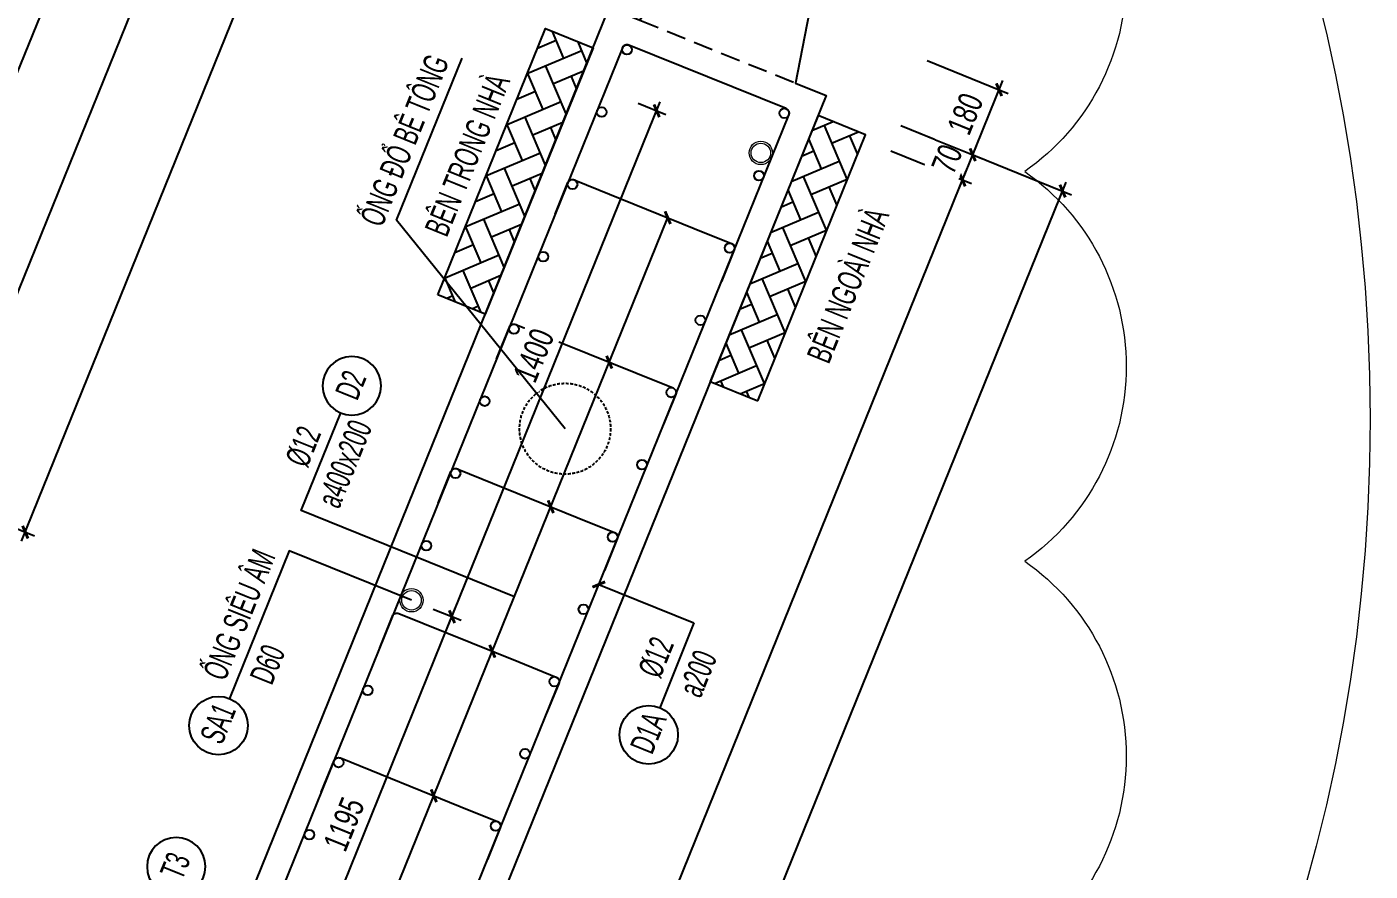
# Model space of a CAD drawing. Header units: millimetres. Extents: x -147841 to 368790, y -162721 to 84261.
# Drawn here: x 346788 to 350233, y -102848 to -100681 of the extents above; entities that cross this region are included whole.
import ezdxf
from ezdxf.enums import TextEntityAlignment as Align

# ---------------------------------------------------------------- set-up
doc = ezdxf.new("R2010")
doc.units = ezdxf.units.MM
doc.header["$LTSCALE"] = 1000
doc.header["$MEASUREMENT"] = 0
doc.header["$PDMODE"] = 1
doc.header["$PDSIZE"] = -10
doc.linetypes.add('DASHED', pattern=[0.75, 0.5, -0.25])
doc.linetypes.add('HIDDEN', pattern=[0.375, 0.25, -0.125])
doc.layers.get('0').update_dxf_attribs({"linetype": 'CONTINUOUS', "lineweight": 18})
doc.layers.get('DEFPOINTS').update_dxf_attribs({"color": 5, "linetype": 'CONTINUOUS', "lineweight": 18})
doc.layers.add('0-THAY', color=7, linetype='CONTINUOUS', lineweight=18)
doc.layers.add('ccu11-Dim', color=8, linetype='CONTINUOUS', lineweight=18)
for name, color, linetype in [('ccu11-Hatch', 250, 'CONTINUOUS'), ('ccu11-Khuat', 9, 'DASHED'), ('ccu11-Manh', 8, 'CONTINUOUS'), ('ccu11-Thep', 4, 'CONTINUOUS'), ('ccu11-Thepdai', 6, 'CONTINUOUS'), ('KC-Cotthep', 8, 'CONTINUOUS'), ('KC-Dim', 8, 'CONTINUOUS'), ('KC-Text', 31, 'CONTINUOUS'), ('KC-Thay', 7, 'CONTINUOUS')]:
    doc.layers.add(name, color=color, linetype=linetype)
doc.styles.add('ARIAL', font='arial.ttf', dxfattribs={"width": 0.7})
doc.styles.add('ccu11-dim', font='vnsimli.shx', dxfattribs={"width": 0.65, "bigfont": 'bigfont.shx'})
doc.dimstyles.new('2.5-25', dxfattribs={"dimscale": 25, "dimtxt": 2.5, "dimasz": 1, "dimexe": 1, "dimexo": 2, "dimgap": 1, "dimtad": 1, "dimdec": 1, "dimrnd": 5, "dimdsep": 46, "dimtxsty": 'ARIAL', "dimblk": 'ARCHTICK', "dimcen": -1, "dimdle": 1, "dimclrd": 256, "dimclre": 256, "dimclrt": 3, "dimadec": 0, "dimazin": 2, "dimtfac": 0.1, "dimtdec": 1, "dimtmove": 0, "dimatfit": 1, "dimldrblk": 'ARCHTICK', "dimfxl": 1, "dimtvp": 0.833333, "dimtfill": 1, "dimtolj": 1, "dimtzin": 12, "dimarcsym": 0})
doc.dimstyles.new('ccu11-100x4', dxfattribs={"dimscale": 100, "dimtxt": 2.5, "dimasz": 1, "dimexe": 1, "dimexo": 2, "dimgap": 1, "dimtad": 1, "dimdec": 0, "dimlfac": 0.25, "dimdsep": 46, "dimtxsty": 'ccu11-dim', "dimblk": 'ARCHTICK', "dimcen": -1, "dimdle": 1, "dimclrd": 256, "dimclre": 256, "dimclrt": 31, "dimadec": 0, "dimazin": 2, "dimtfac": 0.1, "dimtdec": 0, "dimtmove": 0, "dimatfit": 1, "dimldrblk": 'ARCHTICK', "dimfxl": 1, "dimtvp": 0.833333, "dimtolj": 1, "dimtzin": 12, "dimarcsym": 0})

# ---------------------------------------------------------------- blocks, each defined once
blk = doc.blocks.new('_ARCHTICK')
at = {"color": 0, "linetype": 'ByBlock', "const_width": 0.3}
blk.add_lwpolyline([(-0.5, -0.5), (0.5, 0.5)], dxfattribs=at)
blk = doc.blocks.new('*D855')
at = {"layer": 'DEFPOINTS', "color": 0, "linetype": 'ByBlock', "ltscale": 30, "transparency": 16777216}
for p in [(347978.1, -97698.6), (348208.7, -97791.9), (346197.8, -101741)]:
    blk.add_point(p, dxfattribs=at)
at = {"layer": 'KC-Dim', "linetype": 'ByBlock', "lineweight": -2, "ltscale": 30, "transparency": 16777216}
for p, q in [((348024.4, -97717.4), (348231.8, -97801.3)), ((346543.8, -101907.9), (348218, -97768.7)), ((346244.2, -101759.7), (346576.3, -101894.1))]:
    blk.add_line(p, q, dxfattribs=at)
at = {"layer": 'KC-Dim', "linetype": 'ByBlock', "lineweight": -2, "ltscale": 30, "transparency": 16777216, "xscale": 25, "yscale": 25, "zscale": 25}
for p, rotation in [((348208.7, -97791.9), 67.97712838424454), ((346553.2, -101884.7), 247.9771283842445)]:
    blk.add_blockref('_ARCHTICK', p, dxfattribs=dict(at, rotation=rotation))
at = {"layer": 'KC-Dim', "color": 3, "linetype": 'ByBlock', "ltscale": 30, "transparency": 16777216, "insert": (347328.2, -99817), "char_height": 62.5, "attachment_point": 5, "rotation": 67.9771, "style": 'ARIAL', "bg_fill": 3, "box_fill_scale": 1.25, "bg_fill_color": 256, "bg_fill_true_color": 13158600, "bg_fill_transparency": 0}
blk.add_mtext('\\A1;4415', dxfattribs=at)
blk = doc.blocks.new('*D856')
at = {"layer": 'DEFPOINTS', "color": 0, "linetype": 'ByBlock', "ltscale": 30, "transparency": 16777216}
for p in [(348004.3, -97633.8), (348465.3, -97820.2), (346197.8, -101741)]:
    blk.add_point(p, dxfattribs=at)
at = {"layer": 'KC-Dim', "linetype": 'ByBlock', "lineweight": -2, "ltscale": 30, "transparency": 16777216}
for p, q in [((348050.7, -97652.5), (348488.5, -97829.6)), ((346774.2, -102001.1), (348474.7, -97797)), ((346244.2, -101759.7), (346806.8, -101987.3))]:
    blk.add_line(p, q, dxfattribs=at)
at = {"layer": 'KC-Dim', "linetype": 'ByBlock', "lineweight": -2, "ltscale": 30, "transparency": 16777216, "xscale": 25, "yscale": 25, "zscale": 25}
for p, rotation in [((348465.3, -97820.2), 67.97712838424454), ((346783.6, -101977.9), 247.9771283842445)]:
    blk.add_blockref('_ARCHTICK', p, dxfattribs=dict(at, rotation=rotation))
at = {"layer": 'KC-Dim', "color": 3, "linetype": 'ByBlock', "ltscale": 30, "transparency": 16777216, "insert": (347571.7, -99877.7), "char_height": 62.5, "attachment_point": 5, "rotation": 67.9771, "style": 'ARIAL', "bg_fill": 3, "box_fill_scale": 1.25, "bg_fill_color": 256, "bg_fill_true_color": 13158600, "bg_fill_transparency": 0}
blk.add_mtext('\\A1;4485', dxfattribs=at)
blk = doc.blocks.new('*D888')
at = {"layer": 'DEFPOINTS', "color": 0, "linetype": 'ByBlock', "ltscale": 30, "transparency": 16777216}
for p in [(348956.6, -100981.1), (349187.2, -101074.4), (347176.4, -105023.4)]:
    blk.add_point(p, dxfattribs=at)
at = {"layer": 'KC-Dim', "linetype": 'ByBlock', "lineweight": -2, "ltscale": 30, "transparency": 16777216}
for p, q in [((349003, -100999.8), (349210.4, -101083.7)), ((347522.3, -105190.3), (349196.6, -101051.2)), ((347222.7, -105042.1), (347554.9, -105176.5))]:
    blk.add_line(p, q, dxfattribs=at)
at = {"layer": 'KC-Dim', "linetype": 'ByBlock', "lineweight": -2, "ltscale": 30, "transparency": 16777216, "xscale": 25, "yscale": 25, "zscale": 25}
for p, rotation in [((349187.2, -101074.4), 67.977128384227), ((347531.7, -105167.1), 247.977128384227)]:
    blk.add_blockref('_ARCHTICK', p, dxfattribs=dict(at, rotation=rotation))
at = {"layer": 'KC-Dim', "color": 3, "linetype": 'ByBlock', "ltscale": 30, "transparency": 16777216, "insert": (348306.7, -103099.4), "char_height": 62.5, "attachment_point": 5, "rotation": 67.9771, "style": 'ARIAL', "bg_fill": 3, "box_fill_scale": 1.25, "bg_fill_color": 256, "bg_fill_true_color": 13158600, "bg_fill_transparency": 0}
blk.add_mtext('\\A1;4415', dxfattribs=at)
blk = doc.blocks.new('*D889')
at = {"layer": 'DEFPOINTS', "color": 0, "linetype": 'ByBlock', "ltscale": 30, "transparency": 16777216}
for p in [(348982.9, -100916.2), (349443.9, -101102.7), (347176.4, -105023.4)]:
    blk.add_point(p, dxfattribs=at)
at = {"layer": 'KC-Dim', "linetype": 'ByBlock', "lineweight": -2, "ltscale": 30, "transparency": 16777216}
for p, q in [((349029.2, -100934.9), (349467, -101112)), ((347752.7, -105283.5), (349453.2, -101079.5)), ((347222.7, -105042.1), (347785.3, -105269.7))]:
    blk.add_line(p, q, dxfattribs=at)
at = {"layer": 'KC-Dim', "linetype": 'ByBlock', "lineweight": -2, "ltscale": 30, "transparency": 16777216, "xscale": 25, "yscale": 25, "zscale": 25}
for p, rotation in [((349443.9, -101102.7), 67.977128384227), ((347762.1, -105260.3), 247.977128384227)]:
    blk.add_blockref('_ARCHTICK', p, dxfattribs=dict(at, rotation=rotation))
at = {"layer": 'KC-Dim', "color": 3, "linetype": 'ByBlock', "ltscale": 30, "transparency": 16777216, "insert": (348550.2, -103160.2), "char_height": 62.5, "attachment_point": 5, "rotation": 67.9771, "style": 'ARIAL', "bg_fill": 3, "box_fill_scale": 1.25, "bg_fill_color": 256, "bg_fill_true_color": 13158600, "bg_fill_transparency": 0}
blk.add_mtext('\\A1;4485', dxfattribs=at)
blk = doc.blocks.new('att_thep_2')
blk.add_circle((-300, 0), 300)
at = {"color": 3, "style": 'ARIAL', "width": 0.6}
blk.add_attdef('DK', text='', height=250, dxfattribs=at).set_placement((467, 105), align=Align.CENTER)
at = {"color": 31, "style": 'ARIAL', "width": 0.6}
blk.add_attdef('SH', text='', height=250, dxfattribs=at).set_placement((-281, -111), align=Align.CENTER)
at = {"color": 2, "style": 'ARIAL', "width": 0.6}
blk.add_attdef('KC', text='', height=250, dxfattribs=at).set_placement((472, -355), align=Align.CENTER)
blk = doc.blocks.new('*D894')
at = {"layer": 'DEFPOINTS', "color": 0, "ltscale": 3000, "transparency": 16777216}
for p in [(348982.9, -100916.2), (348956.6, -100981.1)]:
    blk.add_point(p, dxfattribs=at)
at = {"layer": 'KC-Dim', "lineweight": -2, "ltscale": 3000, "transparency": 16777216}
for p, q in [((349029.2, -100934.9), (349236.6, -101018.8)), ((349003, -100999.8), (349210.4, -101083.7)), ((349177.8, -101097.5), (349222.8, -100986.3))]:
    blk.add_line(p, q, dxfattribs=at)
at = {"layer": 'KC-Dim', "lineweight": -2, "ltscale": 3000, "transparency": 16777216, "xscale": 25, "yscale": 25, "zscale": 25}
for p, rotation in [((349213.4, -101009.5), 67.977128384227), ((349187.2, -101074.4), 247.977128384227)]:
    blk.add_blockref('_ARCHTICK', p, dxfattribs=dict(at, rotation=rotation))
at = {"layer": 'KC-Dim', "color": 3, "ltscale": 3000, "transparency": 16777216, "insert": (349147.6, -101020.6), "char_height": 62.5, "attachment_point": 5, "rotation": 67.9771, "style": 'ARIAL', "bg_fill": 3, "box_fill_scale": 1.25, "bg_fill_color": 256, "bg_fill_true_color": 13158600, "bg_fill_transparency": 0}
blk.add_mtext('\\A1;70', dxfattribs=at)
at = {"layer": 'DEFPOINTS', "color": 0, "ltscale": 3000, "transparency": 16777216}
blk.add_point((349213.4, -101009.5), dxfattribs=at)
blk = doc.blocks.new('*D895')
at = {"layer": 'DEFPOINTS', "color": 0, "ltscale": 3000, "transparency": 16777216}
for p in [(349050.4, -100749.3), (349280.9, -100842.6), (348982.9, -100916.2)]:
    blk.add_point(p, dxfattribs=at)
at = {"layer": 'KC-Dim', "lineweight": -2, "ltscale": 3000, "transparency": 16777216}
for p, q in [((349096.7, -100768.1), (349304.1, -100852)), ((349204.1, -101032.6), (349290.3, -100819.4)), ((349029.2, -100934.9), (349236.6, -101018.8))]:
    blk.add_line(p, q, dxfattribs=at)
at = {"layer": 'KC-Dim', "color": 3, "ltscale": 3000, "transparency": 16777216, "insert": (349194.4, -100904.7), "char_height": 62.5, "attachment_point": 5, "rotation": 67.9771, "style": 'ARIAL', "bg_fill": 3, "box_fill_scale": 1.25, "bg_fill_color": 256, "bg_fill_true_color": 13158600, "bg_fill_transparency": 0}
blk.add_mtext('\\A1;180', dxfattribs=at)
at = {"layer": 'KC-Dim', "lineweight": -2, "ltscale": 3000, "transparency": 16777216, "xscale": 25, "yscale": 25, "zscale": 25}
for p, rotation in [((349280.9, -100842.6), 67.977128384227), ((349213.4, -101009.5), 247.977128384227)]:
    blk.add_blockref('_ARCHTICK', p, dxfattribs=dict(at, rotation=rotation))
blk = doc.blocks.new('*D897')
at = {"layer": 'DEFPOINTS', "color": 0, "linetype": 'ByBlock', "ltscale": 30, "transparency": 16777216}
for p in [(347783.6, -102156.5), (347877.9, -102194.7), (347335.5, -103264.4)]:
    blk.add_point(p, dxfattribs=at)
at = {"layer": 'KC-Dim', "linetype": 'ByBlock', "lineweight": -2, "ltscale": 30, "transparency": 16777216}
for p, q in [((347420.4, -103325.7), (347887.3, -102171.5)), ((347830, -102175.3), (347901.1, -102204.1)), ((347381.9, -103283.1), (347453, -103311.9))]:
    blk.add_line(p, q, dxfattribs=at)
at = {"layer": 'KC-Dim', "linetype": 'ByBlock', "lineweight": -2, "ltscale": 30, "transparency": 16777216, "xscale": 25, "yscale": 25, "zscale": 25}
for p, rotation in [((347877.9, -102194.7), 67.977128384227), ((347429.8, -103302.5), 247.977128384227)]:
    blk.add_blockref('_ARCHTICK', p, dxfattribs=dict(at, rotation=rotation))
at = {"layer": 'KC-Dim', "color": 3, "linetype": 'ByBlock', "ltscale": 30, "transparency": 16777216, "insert": (347601.1, -102727.2), "char_height": 62.5, "attachment_point": 5, "rotation": 67.9771, "style": 'ARIAL', "bg_fill": 3, "box_fill_scale": 1.25, "bg_fill_color": 256, "bg_fill_true_color": 13158600, "bg_fill_transparency": 0}
blk.add_mtext('\\A1;1195', dxfattribs=at)
blk = doc.blocks.new('*D898')
at = {"layer": 'DEFPOINTS', "color": 0, "linetype": 'ByBlock', "ltscale": 30, "transparency": 16777216}
for p in [(348308.6, -100858.7), (348402.9, -100896.8), (347783.6, -102156.5)]:
    blk.add_point(p, dxfattribs=at)
at = {"layer": 'KC-Dim', "linetype": 'ByBlock', "lineweight": -2, "ltscale": 30, "transparency": 16777216}
for p, q in [((347868.5, -102217.9), (348412.2, -100873.7)), ((348355, -100877.4), (348426, -100906.2)), ((347830, -102175.3), (347901.1, -102204.1))]:
    blk.add_line(p, q, dxfattribs=at)
at = {"layer": 'KC-Dim', "linetype": 'ByBlock', "lineweight": -2, "ltscale": 30, "transparency": 16777216, "xscale": 25, "yscale": 25, "zscale": 25}
for p, rotation in [((348402.9, -100896.8), 67.977128384227), ((347877.9, -102194.7), 247.977128384227)]:
    blk.add_blockref('_ARCHTICK', p, dxfattribs=dict(at, rotation=rotation))
at = {"layer": 'KC-Dim', "color": 3, "linetype": 'ByBlock', "ltscale": 30, "transparency": 16777216, "insert": (348087.6, -101524.4), "char_height": 62.5, "attachment_point": 5, "rotation": 67.9771, "style": 'ARIAL', "bg_fill": 3, "box_fill_scale": 1.25, "bg_fill_color": 256, "bg_fill_true_color": 13158600, "bg_fill_transparency": 0}
blk.add_mtext('\\A1;1400', dxfattribs=at)
blk = doc.blocks.new('A$C260038B3')
at = {"layer": '0-THAY', "linetype": 'Continuous'}
for radius in [120, 100]:
    blk.add_circle((0, 0), radius, dxfattribs=at)

msp = doc.modelspace()

# ---------------------------------------------------------------- dimensions: what is measured, and where the dimension line sits
at = {"layer": 'KC-Dim', "linetype": 'ByBlock', "ltscale": 30}
dim = msp.add_linear_dim(base=(348208.66, -97791.91), p1=(346197.84, -101740.96), p2=(347978.09, -97698.65), angle=67.97713, dimstyle='2.5-25', dxfattribs=at)
dim.commit()
dim.dimension.update_dxf_attribs({"geometry": '*D855', "text_midpoint": (347328.16, -99816.96)})

# ---------------------------------------------------------------- next in the draw order: dimensions: what is measured, and where the dimension line sits
dim = msp.add_linear_dim(base=(348465.32, -97820.22), p1=(346197.84, -101740.96), p2=(348004.34, -97633.76), angle=67.97713, dimstyle='2.5-25', dxfattribs=at)
dim.commit()
dim.dimension.update_dxf_attribs({"geometry": '*D856', "text_midpoint": (347571.7, -99877.71)})

# ---------------------------------------------------------------- next in the draw order: linework, layer by layer
at = {"layer": 'ccu11-Khuat', "ltscale": 0.1}
msp.add_line((348359.99, -100664.25), (348758.62, -100825.49), dxfattribs=at)
at = {"layer": 'ccu11-Thep'}
msp.add_circle((348326.74, -100739.79), 12.5, dxfattribs=at)
msp.add_circle((348326.74, -100739.79), 12.5, dxfattribs=at)
at = {"layer": 'ccu11-Thepdai'}
msp.add_lwpolyline([(347230.43, -104643.54), (348741.59, -100907.59, 0.4142136), (348734.69, -100891.32), (348331.43, -100728.2, 0.4142136), (348315.15, -100735.11), (346803.99, -104471.05, 0.4142136), (346810.9, -104487.33), (347214.15, -104650.44, 0.4142136)], format="xyb", close=True, dxfattribs=at)
at = {"layer": 'KC-Thay', "flags": 128}
for points in [[(347158.81, -105007.29), (344663.4, -106277.3), (344624.84, -106201.55), (344769.39, -106088.71), (344606.1, -105767.87), (344429.81, -105818.32), (344391.25, -105742.57), (346686.71, -104574.32), (348281.19, -100632.38), (348359.99, -100664.25), (348459.93, -100510.51), (348793.67, -100645.5), (348758.62, -100825.49), (348837.41, -100857.36), (347158.81, -105007.29)], [(348359.99, -100664.25), (348459.93, -100510.51), (348793.67, -100645.5), (348758.62, -100825.49)]]:
    msp.add_lwpolyline(points, dxfattribs=at)

# ---------------------------------------------------------------- next in the draw order: leaders
at = {"layer": 'ccu11-Manh', "ltscale": 10}
msp.add_leader([(346486.67, -100747.35), (346742.42, -100850.8), (346910.26, -100435.85)], dimstyle='ccu11-100x4', override={"dimgap": 1, "dimtad": 0, "dimldrblk": 'None'}, dxfattribs=at)

# ---------------------------------------------------------------- next in the draw order: dimensions: what is measured, and where the dimension line sits
at = {"layer": 'KC-Dim', "linetype": 'ByBlock', "ltscale": 30}
dim = msp.add_linear_dim(base=(349187.19, -101074.35), p1=(347176.37, -105023.4), p2=(348956.62, -100981.09), angle=67.97713, dimstyle='2.5-25', dxfattribs=at)
dim.commit()
dim.dimension.update_dxf_attribs({"geometry": '*D888', "text_midpoint": (348306.69, -103099.4)})

# ---------------------------------------------------------------- next in the draw order: dimensions: what is measured, and where the dimension line sits
dim = msp.add_linear_dim(base=(349443.85, -101102.66), p1=(347176.37, -105023.4), p2=(348982.87, -100916.2), angle=67.97713, dimstyle='2.5-25', dxfattribs=at)
dim.commit()
dim.dimension.update_dxf_attribs({"geometry": '*D889', "text_midpoint": (348550.23, -103160.15)})

# ---------------------------------------------------------------- next in the draw order: hatches: boundary and pattern name
at = {"layer": 'ccu11-Hatch', "ltscale": 3000}
h = msp.add_hatch(dxfattribs=at)
h.set_pattern_fill('AR-HBONE', color=256, scale=12.5, angle=67.97713, style=0)
h.set_pattern_definition([(22.97713, (312175.42, -159217.716), (65.55122, -26.514855), [150, -50]), (292.97713, (312221.453, -159198.2), (65.55122, -26.514855), [150, -50])])
h.paths.add_polyline_path([(348938.62, -100958.1), (348662.36, -101641.09), (348540.36, -101591.75), (348816.63, -100908.76)])

# ---------------------------------------------------------------- next in the draw order: linework, layer by layer
msp.add_lwpolyline([(348662.36, -101641.09), (348938.62, -100958.1), (348816.63, -100908.76), (348540.36, -101591.75)], close=True, dxfattribs=at)
at = {"layer": 'ccu11-Thep'}
for centre in [(348730, -100902.91), (348730, -100902.91), (348665.13, -101063.28), (348590.13, -101248.69), (348515.14, -101434.1), (348140.16, -102361.13), (348065.16, -102546.54), (347990.17, -102731.95)]:
    msp.add_circle(centre, 12.5, dxfattribs=at)
at = {"layer": 'ccu11-Thep', "linetype": 'HIDDEN', "ltscale": 0.03}
msp.add_circle((348167.91, -101712.49, 242.3), 116.6, dxfattribs=at)
at = {"layer": 'ccu11-Thepdai', "flags": 128}
for points in [[(348142.47, -101162), (348175.28, -101080.89, -0.4142136), (348191.56, -101073.99), (348499.27, -101198.45), (348594.82, -101237.1, -0.4142136), (348601.72, -101253.38), (348568.91, -101334.49)], [(347992.48, -101532.82), (348025.29, -101451.7, -0.4142136), (348041.57, -101444.8), (348349.27, -101569.27), (348444.83, -101607.92, -0.4142136), (348451.73, -101624.19), (348418.92, -101705.31)], [(347842.49, -101903.63), (347875.3, -101822.52, -0.4142136), (347891.58, -101815.62), (348199.28, -101940.08), (348294.84, -101978.73, -0.4142136), (348301.74, -101995.01), (348268.93, -102076.12)], [(347692.5, -102274.45), (347725.31, -102193.33, -0.4142136), (347741.59, -102186.43), (348049.29, -102310.89), (348144.85, -102349.54, -0.4142136), (348151.75, -102365.82), (348118.94, -102446.93)], [(347542.51, -102645.26), (347575.32, -102564.14, -0.4142136), (347591.6, -102557.24), (347899.3, -102681.71), (347994.86, -102720.36, -0.4142136), (348001.76, -102736.63), (347968.95, -102817.75)]]:
    msp.add_lwpolyline(points, format="xyb", dxfattribs=at)
at = {"layer": 'DEFPOINTS', "color": 1, "flags": 128}
msp.add_lwpolyline([(349346.84, -100052.6, -0.5205671), (349346.84, -101052.6, -0.5205671), (349346.84, -102052.6, -0.5205671), (349346.84, -103052.6, -0.5205671), (349346.84, -104052.6, -0.5205671), (349346.84, -105052.6, -0.5205671), (349346.84, -106052.6, -0.5205671), (349346.84, -107052.6, -0.5205671)], format="xyb", dxfattribs=at)

# ---------------------------------------------------------------- next in the draw order: block references
at = {"layer": 'ccu11-Dim', "ltscale": 3000, "xscale": 0.25, "yscale": 0.25, "zscale": 0.25, "rotation": 67.97712838461085}
msp.add_blockref('A$C260038B3', (348669.89, -101004.84), dxfattribs=at)
at = {"layer": 'KC-Cotthep'}
ref = msp.add_blockref('att_thep_2', (347592.92, -101671.95), dxfattribs=dict(at, xscale=-0.25, yscale=0.25, zscale=0.25, rotation=67.97712838460127))
ref.add_attrib('KC', 'a400x200', dxfattribs={"layer": '0', "color": 2, "height": 62.5, "rotation": 67.97713, "style": 'ARIAL', "width": 0.6}).set_placement((347631.26, -101814.05), align=Align.CENTER)
ref.add_attrib('DK', '%%C12', dxfattribs={"layer": '0', "color": 215, "height": 62.5, "rotation": 67.97713, "style": 'ARIAL', "width": 0.6}).set_placement((347524.99, -101769.61), align=Align.CENTER)
ref.add_attrib('SH', 'D2', dxfattribs={"layer": '0', "color": 31, "height": 62.5, "rotation": 67.97713, "style": 'ARIAL', "width": 0.6}).set_placement((347647.19, -101612.11), align=Align.CENTER)
ref = msp.add_blockref('att_thep_2', (348410.53, -102428.41), dxfattribs=dict(at, xscale=0.25, yscale=0.25, zscale=0.25, rotation=67.97712838461085))
ref.add_attrib('KC', 'a200', dxfattribs={"layer": '0', "color": 2, "height": 62.5, "rotation": 67.97713, "style": 'ARIAL', "width": 0.6}).set_placement((348537.11, -102352.36), align=Align.CENTER)
ref.add_attrib('DK', '%%C12', dxfattribs={"layer": '0', "color": 215, "height": 62.5, "rotation": 67.97713, "style": 'ARIAL', "width": 0.6}).set_placement((348429.84, -102310.39), align=Align.CENTER)
ref.add_attrib('SH', 'D1A', dxfattribs={"layer": '0', "color": 31, "height": 62.5, "rotation": 67.97713, "style": 'ARIAL', "width": 0.6}).set_placement((348410.03, -102503.98), align=Align.CENTER)
ref = msp.add_blockref('att_thep_2', (347142.68, -102905.59), dxfattribs=dict(at, xscale=-0.25, yscale=0.25, zscale=0.25, rotation=67.97712838422461))
ref.add_attrib('SH', 'T3', dxfattribs={"layer": '0', "color": 31, "height": 62.5, "rotation": 67.97713, "style": 'ARIAL', "width": 0.6}).set_placement((347197.02, -102845.57), align=Align.CENTER)
at = {"layer": 'KC-Dim', "linetype": 'ByBlock', "ltscale": 30, "xscale": 25, "yscale": 25, "zscale": 25, "rotation": 247.9771283846115}
msp.add_blockref('_ARCHTICK', (347981.29, -102283.39), dxfattribs=at)

# ---------------------------------------------------------------- next in the draw order: texts
at = {"layer": 'KC-Text', "color": 1, "style": 'ARIAL', "width": 0.6}
msp.add_text('BÊN NGOÀI NHÀ', height=62.5, rotation=67.97713, dxfattribs=at).set_placement((348922.28, -101356.25), align=Align.CENTER)

# ---------------------------------------------------------------- next in the draw order: dimensions: what is measured, and where the dimension line sits
at = {"layer": 'KC-Dim', "ltscale": 3000}
dim = msp.add_linear_dim(base=(349213.44, -101009.46), p1=(348956.62, -100981.09), p2=(348982.87, -100916.2), angle=67.97713, dimstyle='2.5-25', dxfattribs=at)
dim.commit()
dim.dimension.update_dxf_attribs({"geometry": '*D894', "text_midpoint": (349200.32, -101041.91), "dimtype": 160})

# ---------------------------------------------------------------- next in the draw order: leaders
at = {"layer": 'ccu11-Manh', "ltscale": 3000}
msp.add_leader([(348254.37, -102112.12), (348498.52, -102210.87), (348410.53, -102428.41)], dimstyle='ccu11-100x4', override={"dimasz": 0.25, "dimtad": 0}, dxfattribs=at)

# ---------------------------------------------------------------- next in the draw order: dimensions: what is measured, and where the dimension line sits
at = {"layer": 'KC-Dim', "ltscale": 3000}
dim = msp.add_linear_dim(base=(349280.94, -100842.59), p1=(348982.87, -100916.2), p2=(349050.36, -100749.33), angle=67.97713, dimstyle='2.5-25', override={"dimtmove": 1}, dxfattribs=at)
dim.commit()
dim.dimension.update_dxf_attribs({"geometry": '*D895', "text_midpoint": (349247.19, -100926.03), "dimtype": 160})
at = {"layer": 'KC-Dim', "linetype": 'ByBlock', "ltscale": 30}
dim = msp.add_linear_dim(base=(347877.9, -102194.68), p1=(347335.54, -103264.35), p2=(347783.63, -102156.55), angle=67.97713, dimstyle='2.5-25', dxfattribs=at)
dim.commit()
dim.dimension.update_dxf_attribs({"geometry": '*D897', "text_midpoint": (347601.09, -102727.24)})

# ---------------------------------------------------------------- next in the draw order: linework, layer by layer
at = {"layer": 'ccu11-Thep'}
for centre in [(347661.9, -102383.42), (347586.91, -102568.83), (347511.91, -102754.24)]:
    msp.add_circle(centre, 12.5, dxfattribs=at)

# ---------------------------------------------------------------- next in the draw order: block references
at = {"layer": 'KC-Cotthep'}
ref = msp.add_blockref('att_thep_2', (347307.04, -102404.74), dxfattribs=dict(at, xscale=0.25, yscale=0.25, zscale=0.25, rotation=67.97712838460917))
ref.add_attrib('KC', 'D60', dxfattribs={"layer": '0', "color": 2, "height": 62.5, "rotation": 67.97713, "style": 'ARIAL', "width": 0.6}).set_placement((347433.62, -102328.69), align=Align.CENTER)
ref.add_attrib('DK', 'ỐNG SIÊU ÂM', dxfattribs={"layer": '0', "color": 15, "height": 62.5, "rotation": 67.97713, "style": 'ARIAL', "width": 0.6}).set_placement((347361, -102201.05), align=Align.CENTER)
ref.add_attrib('SH', 'SA1', dxfattribs={"layer": '0', "color": 31, "height": 62.5, "rotation": 67.97713, "style": 'ARIAL', "width": 0.6}).set_placement((347306.53, -102480.31), align=Align.CENTER)
at = {"layer": 'KC-Dim', "linetype": 'ByBlock', "ltscale": 30, "xscale": 25, "yscale": 25, "zscale": 25, "rotation": 247.9771283846115}
msp.add_blockref('_ARCHTICK', (347831.3, -102654.2), dxfattribs=at)

# ---------------------------------------------------------------- next in the draw order: dimensions: what is measured, and where the dimension line sits
at = {"layer": 'KC-Dim', "linetype": 'ByBlock', "ltscale": 30}
dim = msp.add_linear_dim(base=(348402.87, -100896.83), p1=(347783.63, -102156.55), p2=(348308.6, -100858.7), angle=67.97713, dimstyle='2.5-25', dxfattribs=at)
dim.commit()
dim.dimension.update_dxf_attribs({"geometry": '*D898', "text_midpoint": (348087.63, -101524.41)})

# ---------------------------------------------------------------- next in the draw order: hatches: boundary and pattern name
at = {"layer": 'ccu11-Hatch', "ltscale": 3000}
h = msp.add_hatch(dxfattribs=at)
h.set_pattern_fill('AR-HBONE', color=256, scale=12.5, angle=67.97713, style=0)
h.set_pattern_definition([(112.97713, (334038.413, -168121.1), (-65.55122, 26.514855), [150, -50]), (202.97713, (334018.895, -168075.067), (-65.55122, 26.514855), [150, -50])])
h.paths.add_polyline_path([(348117.55, -100685.99), (347841.29, -101368.99), (347963.28, -101418.33), (348239.55, -100735.34)])

# ---------------------------------------------------------------- next in the draw order: linework, layer by layer
msp.add_lwpolyline([(347841.29, -101368.99), (348117.55, -100685.99), (348239.55, -100735.34), (347963.28, -101418.33)], close=True, dxfattribs=at)
at = {"layer": 'ccu11-Thep'}
for centre in [(348261.87, -100900.17), (348186.87, -101085.58), (348111.88, -101270.98), (348036.88, -101456.39), (348440.14, -101619.5), (347961.89, -101641.8), (348365.15, -101804.91), (347886.89, -101827.2), (347811.9, -102012.61), (348290.15, -101990.32), (348215.16, -102175.73)]:
    msp.add_circle(centre, 12.5, dxfattribs=at)
at = {"layer": 'DEFPOINTS', "ltscale": 3000}
msp.add_circle((345848.8, -101687.74), 4383.81, dxfattribs=at)
at = {"layer": 'KC-Dim', "ltscale": 3000, "elevation": 242.3, "flags": 128}
msp.add_lwpolyline([(348167.91, -101712.49), (347735.94, -101177.3), (347904.01, -100761.79)], dxfattribs=at)
at = {"layer": 'KC-Dim', "linetype": 'ByBlock', "ltscale": 30}
msp.add_lwpolyline([(347231.34, -104137.46), (348431.26, -101170.95)], dxfattribs=at)
at = {"layer": 'KC-Dim', "ltscale": 3000, "flags": 128}
for points in [[(348037.83, -102143.61), (347491.52, -101922.63), (347592.92, -101671.95)], [(347774.1, -102152.69), (347460.33, -102025.77), (347307.04, -102404.74)]]:
    msp.add_lwpolyline(points, dxfattribs=at)

# ---------------------------------------------------------------- next in the draw order: block references
at = {"layer": 'ccu11-Dim', "ltscale": 3000, "xscale": 0.25, "yscale": 0.25, "zscale": 0.25, "rotation": 67.97712838461085}
msp.add_blockref('A$C260038B3', (347774.1, -102152.69), dxfattribs=at)
at = {"layer": 'KC-Dim', "linetype": 'ByBlock', "ltscale": 30, "xscale": 25, "yscale": 25, "zscale": 25, "rotation": 247.9771283846115}
for p in [(348431.26, -101170.95), (348281.27, -101541.76), (348131.28, -101912.57)]:
    msp.add_blockref('_ARCHTICK', p, dxfattribs=at)

# ---------------------------------------------------------------- next in the draw order: texts
at = {"layer": 'KC-Text', "color": 1, "style": 'ARIAL', "width": 0.6}
msp.add_text('ỐNG ĐỔ BÊ TÔNG', height=62.5, rotation=67.97713, dxfattribs=at).set_placement((347698.19, -101198.57, 242.3))
msp.add_text('BÊN TRONG NHÀ', height=62.5, rotation=67.97713, dxfattribs=at).set_placement((347946.3, -101021.49), align=Align.CENTER)

doc.saveas('drawing.dxf')
